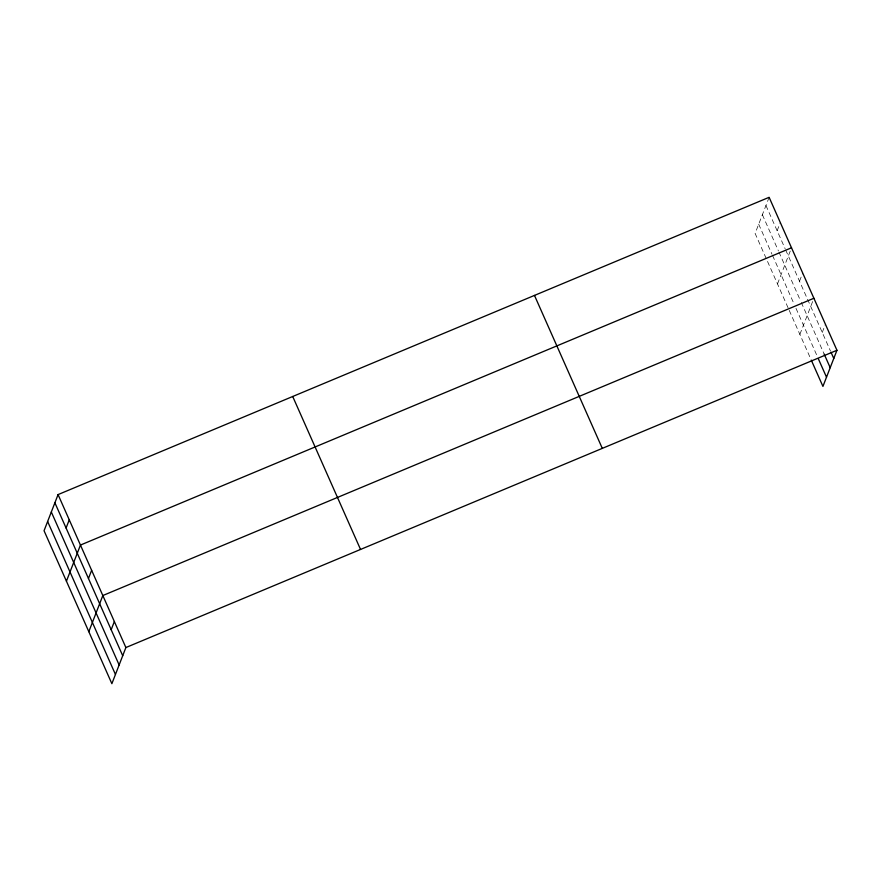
<?xml version="1.0" encoding="UTF-8"?>
<svg xmlns="http://www.w3.org/2000/svg" width="881" height="881" viewBox="0 0 881 881"><rect width="100%" height="100%" fill="white"/><g stroke="black" fill="none" stroke-linecap="round" stroke-linejoin="round"><path stroke-width="0.66" stroke-dasharray="4.41 3.3" d="M769.124 197.311L755.116 233.454L788.682 309.165M777.141 230.734L780.324 222.552M777.494 283.924L791.512 247.792M799.53 281.215L802.701 273.033M799.871 334.406L813.438 299.441M822.248 332.456L825.42 324.274M765.952 205.504L785.136 248.761M785.676 249.973L806.985 298.042M807.525 299.243L830.486 351.034M762.373 214.722L778.364 250.777M778.892 251.977L800.741 301.258M801.281 302.458L824.153 354.063M758.695 224.226L772.009 254.268M772.549 255.468L793.858 303.549M795.995 308.35L817.183 356.133M789.222 310.365L811.401 360.406"/><path stroke-width="1.32" d="M58.069 494.593L44.05 530.725L111.876 683.689L125.884 647.546L58.069 494.593L769.124 197.311L836.95 350.275L822.931 386.407L811.401 360.406M66.086 528.016L69.258 519.834M66.427 581.196L80.446 545.064L791.512 247.792M88.463 578.487L91.635 570.304M88.816 631.677L102.824 595.545L813.89 298.274M111.182 629.728L114.354 621.546M125.884 647.546L836.95 350.275M831.025 352.268L833.778 358.457M824.153 354.063L830.199 367.685M818.273 358.611L826.51 377.189M534.481 295.421L602.296 448.374M292.712 396.494L360.538 549.447M54.886 502.776L122.712 655.739M51.318 511.993L119.133 664.957M47.629 521.497L115.444 674.461"/></g></svg>
